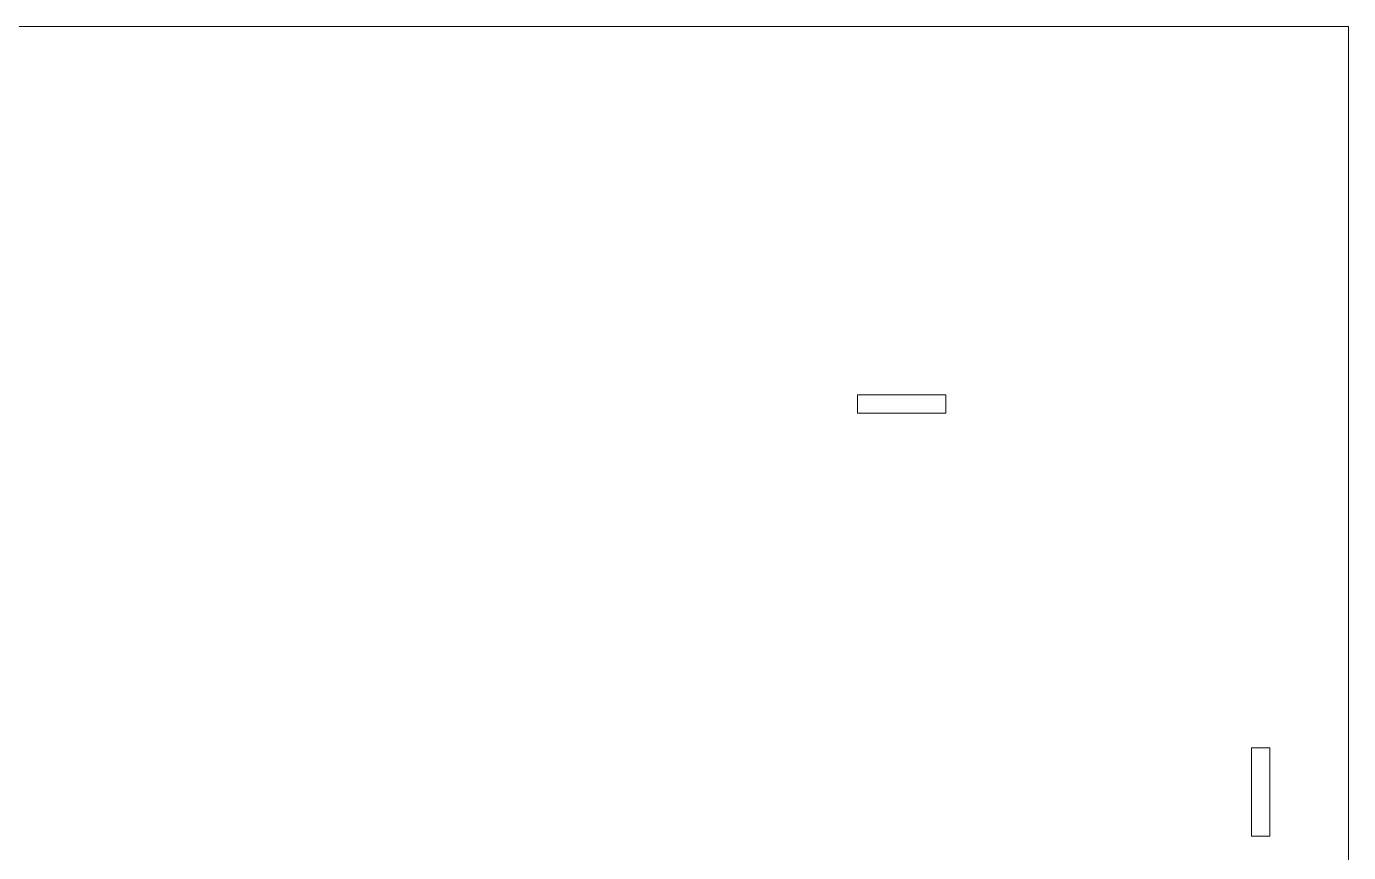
# Model space of a CAD drawing. Header units: centimetres. Extents: x -59 to 59, y -29 to 29.
# Drawn here: x -41.44 to -23.47, y -18.3 to -7.08 of the extents above; entities that cross this region are included whole.
import ezdxf

# ---------------------------------------------------------------- set-up
doc = ezdxf.new("R2010")
doc.units = ezdxf.units.CM
doc.header["$MEASUREMENT"] = 0
doc.layers.add('Camada 1', color=7, linetype='Continuous')

msp = doc.modelspace()

# ---------------------------------------------------------------- linework, layer by layer
at = {"layer": 'Camada 1', "color": 250, "lineweight": 9}
for points, knots in [([(-27.66126, -27.13912), (-26.70515, -26.66737), (-25.58687, -26.37094), (-24.46858, -26.07448), (-24.46858, -26.07448), (-24.46858, -26.07448), (-23.46859, -25.88458), (-23.46859, -25.88458), (-23.46859, -25.88458), (-23.46859, -25.88458), (-23.46859, -7.08288), (-23.46859, -7.08288), (-23.46859, -7.08288), (-23.46859, -7.08288), (-48.4686, -7.08288), (-48.4686, -7.08288), (-48.4686, -7.08288), (-48.4686, -7.08288), (-48.4686, -25.88458), (-48.4686, -25.88458), (-48.4686, -25.88458), (-48.4686, -25.88458), (-47.46861, -26.07448), (-47.46861, -26.07448), (-47.46861, -26.07448), (-46.35032, -26.37094), (-45.23204, -26.66737), (-44.27593, -27.13912), (-44.27593, -27.13912), (-43.31982, -27.61088), (-42.52589, -28.25794), (-41.81508, -28.69305), (-41.81508, -28.69305), (-41.10426, -29.12816), (-40.47654, -29.35132), (-39.8143, -29.39407), (-39.8143, -29.39407), (-39.15209, -29.43681), (-38.45536, -29.29916), (-37.80865, -29.04916), (-37.80865, -29.04916), (-37.16195, -28.79916), (-36.56527, -28.43681), (-35.9686, -28.07448), (-35.9686, -28.07448), (-35.37193, -28.43681), (-34.77524, -28.79916), (-34.12854, -29.04916), (-34.12854, -29.04916), (-33.48183, -29.29916), (-32.7851, -29.43681), (-32.12289, -29.39407), (-32.12289, -29.39407), (-31.46064, -29.35132), (-30.83293, -29.12816), (-30.12211, -28.69305), (-30.12211, -28.69305), (-29.4113, -28.25794), (-28.61736, -27.61088), (-27.66126, -27.13912)], [0, 0, 0, 0, 0.0625, 0.0625, 0.0625, 0.0625, 0.125, 0.125, 0.125, 0.125, 0.1875, 0.1875, 0.1875, 0.1875, 0.25, 0.25, 0.25, 0.25, 0.3125, 0.3125, 0.3125, 0.3125, 0.375, 0.375, 0.375, 0.375, 0.4375, 0.4375, 0.4375, 0.4375, 0.5, 0.5, 0.5, 0.5, 0.5625, 0.5625, 0.5625, 0.5625, 0.625, 0.625, 0.625, 0.625, 0.6875, 0.6875, 0.6875, 0.6875, 0.75, 0.75, 0.75, 0.75, 0.8125, 0.8125, 0.8125, 0.8125, 0.875, 0.875, 0.875, 0.875, 1, 1, 1, 1]), ([(-28.94024, -12.08451), (-28.94024, -12.08451), (-30.14024, -12.08451), (-30.14024, -12.08451), (-30.14024, -12.08451), (-30.14024, -12.08451), (-30.14024, -12.3345), (-30.14024, -12.3345), (-30.14024, -12.3345), (-30.14024, -12.3345), (-28.94024, -12.3345), (-28.94024, -12.3345), (-28.94024, -12.3345), (-28.94024, -12.3345), (-28.94024, -12.08451), (-28.94024, -12.08451), (-28.94024, -12.08451), (-28.94024, -12.08451), (-28.94024, -12.08451), (-28.94024, -12.08451)], [0, 0, 0, 0, 0.16666667, 0.16666667, 0.16666667, 0.16666667, 0.33333333, 0.33333333, 0.33333333, 0.33333333, 0.5, 0.5, 0.5, 0.5, 0.66666667, 0.66666667, 0.66666667, 0.66666667, 1, 1, 1, 1]), ([(-24.53858, -16.87762), (-24.53858, -16.87762), (-24.78858, -16.87762), (-24.78858, -16.87762), (-24.78858, -16.87762), (-24.78858, -16.87762), (-24.78858, -18.07762), (-24.78858, -18.07762), (-24.78858, -18.07762), (-24.78858, -18.07762), (-24.53858, -18.07762), (-24.53858, -18.07762), (-24.53858, -18.07762), (-24.53858, -18.07762), (-24.53858, -16.87762), (-24.53858, -16.87762), (-24.53858, -16.87762), (-24.53858, -16.87762), (-24.53858, -16.87762), (-24.53858, -16.87762)], [0, 0, 0, 0, 0.16666667, 0.16666667, 0.16666667, 0.16666667, 0.33333333, 0.33333333, 0.33333333, 0.33333333, 0.5, 0.5, 0.5, 0.5, 0.66666667, 0.66666667, 0.66666667, 0.66666667, 1, 1, 1, 1])]:
    msp.add_open_spline(points, degree=3, knots=knots, dxfattribs=at)

doc.saveas('drawing.dxf')
